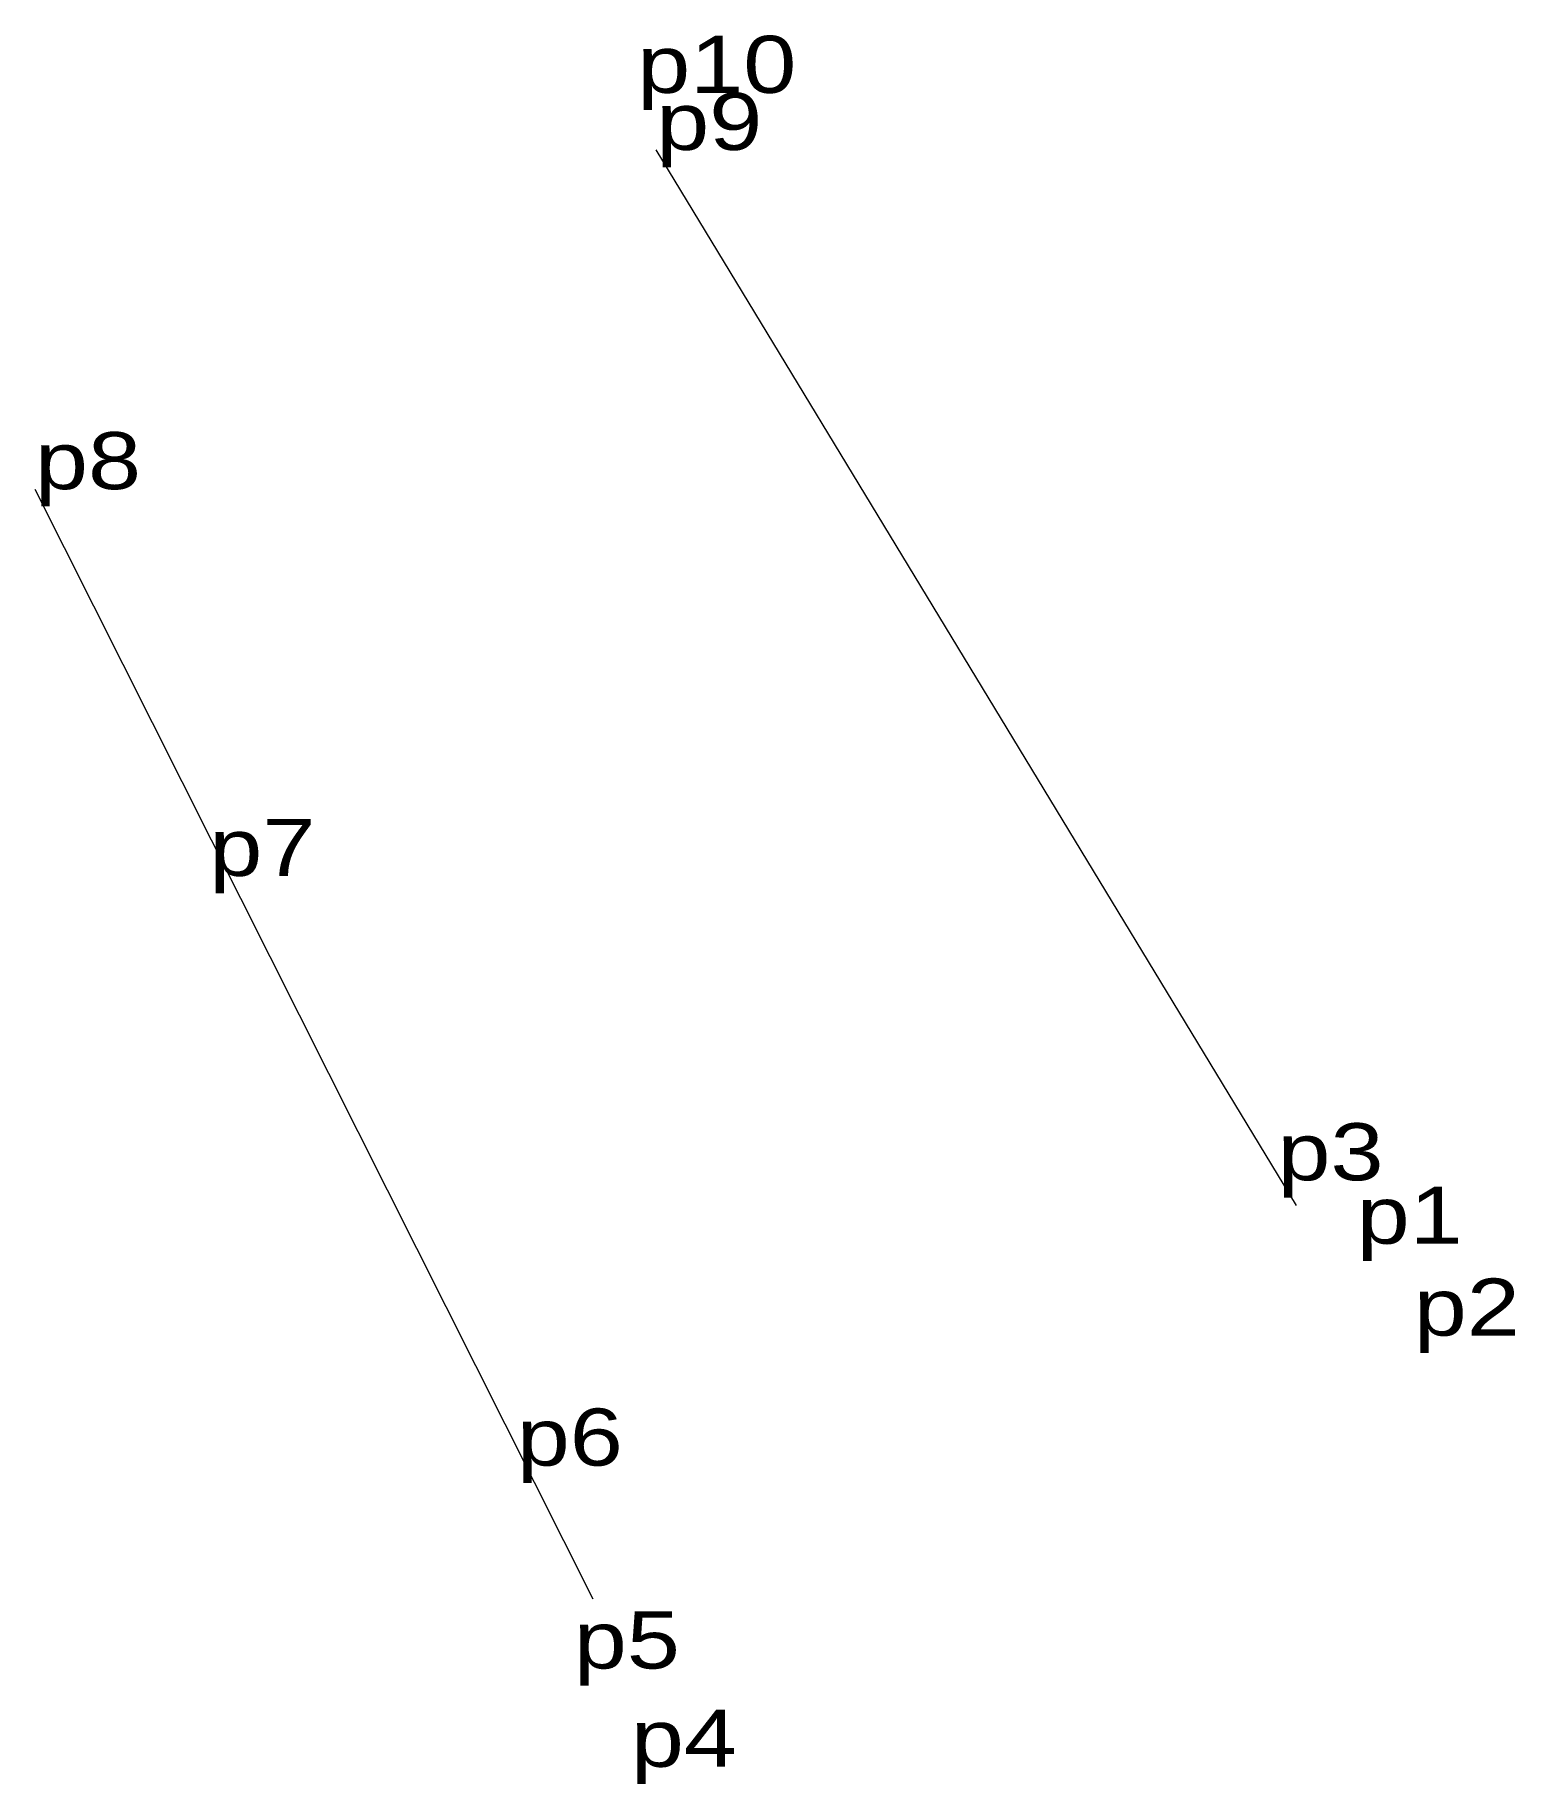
# Model space of a CAD drawing. Header units: metres. Extents: x 54768 to 5496158, y 184195 to 18446647.
# Drawn here: x 54767.99 to 54772.66, y 184461.14 to 184466.66 of the extents above.
import ezdxf

# ---------------------------------------------------------------- set-up
doc = ezdxf.new("R2010")
doc.units = ezdxf.units.M
doc.header["$LTSCALE"] = 0.072
doc.layers.add('12', color=7, linetype='Continuous')
doc.layers.add('6', color=7, linetype='Continuous', lineweight=13)

msp = doc.modelspace()

# ---------------------------------------------------------------- linework, layer by layer
at = {"layer": '6'}
for p, q in [((54771.9695, 184462.964), (54769.9495, 184466.294)), ((54767.9895, 184465.224), (54769.7495, 184461.724))]:
    msp.add_line(p, q, dxfattribs=at)

# ---------------------------------------------------------------- texts
at = {"layer": '12', "width": 1.25}
for s, p in [('p10', (54769.8895, 184466.474)), ('p9', (54769.9495, 184466.294)), ('p8', (54767.9895, 184465.224)), ('p7', (54768.5395, 184464.004)), ('p3', (54771.9095, 184463.044)), ('p1', (54772.1595, 184462.844)), ('p2', (54772.3395, 184462.554)), ('p6', (54769.5095, 184462.144)), ('p5', (54769.6895, 184461.504)), ('p4', (54769.8695, 184461.194))]:
    msp.add_text(s, height=0.18, dxfattribs=at).set_placement(p)

doc.saveas('drawing.dxf')
